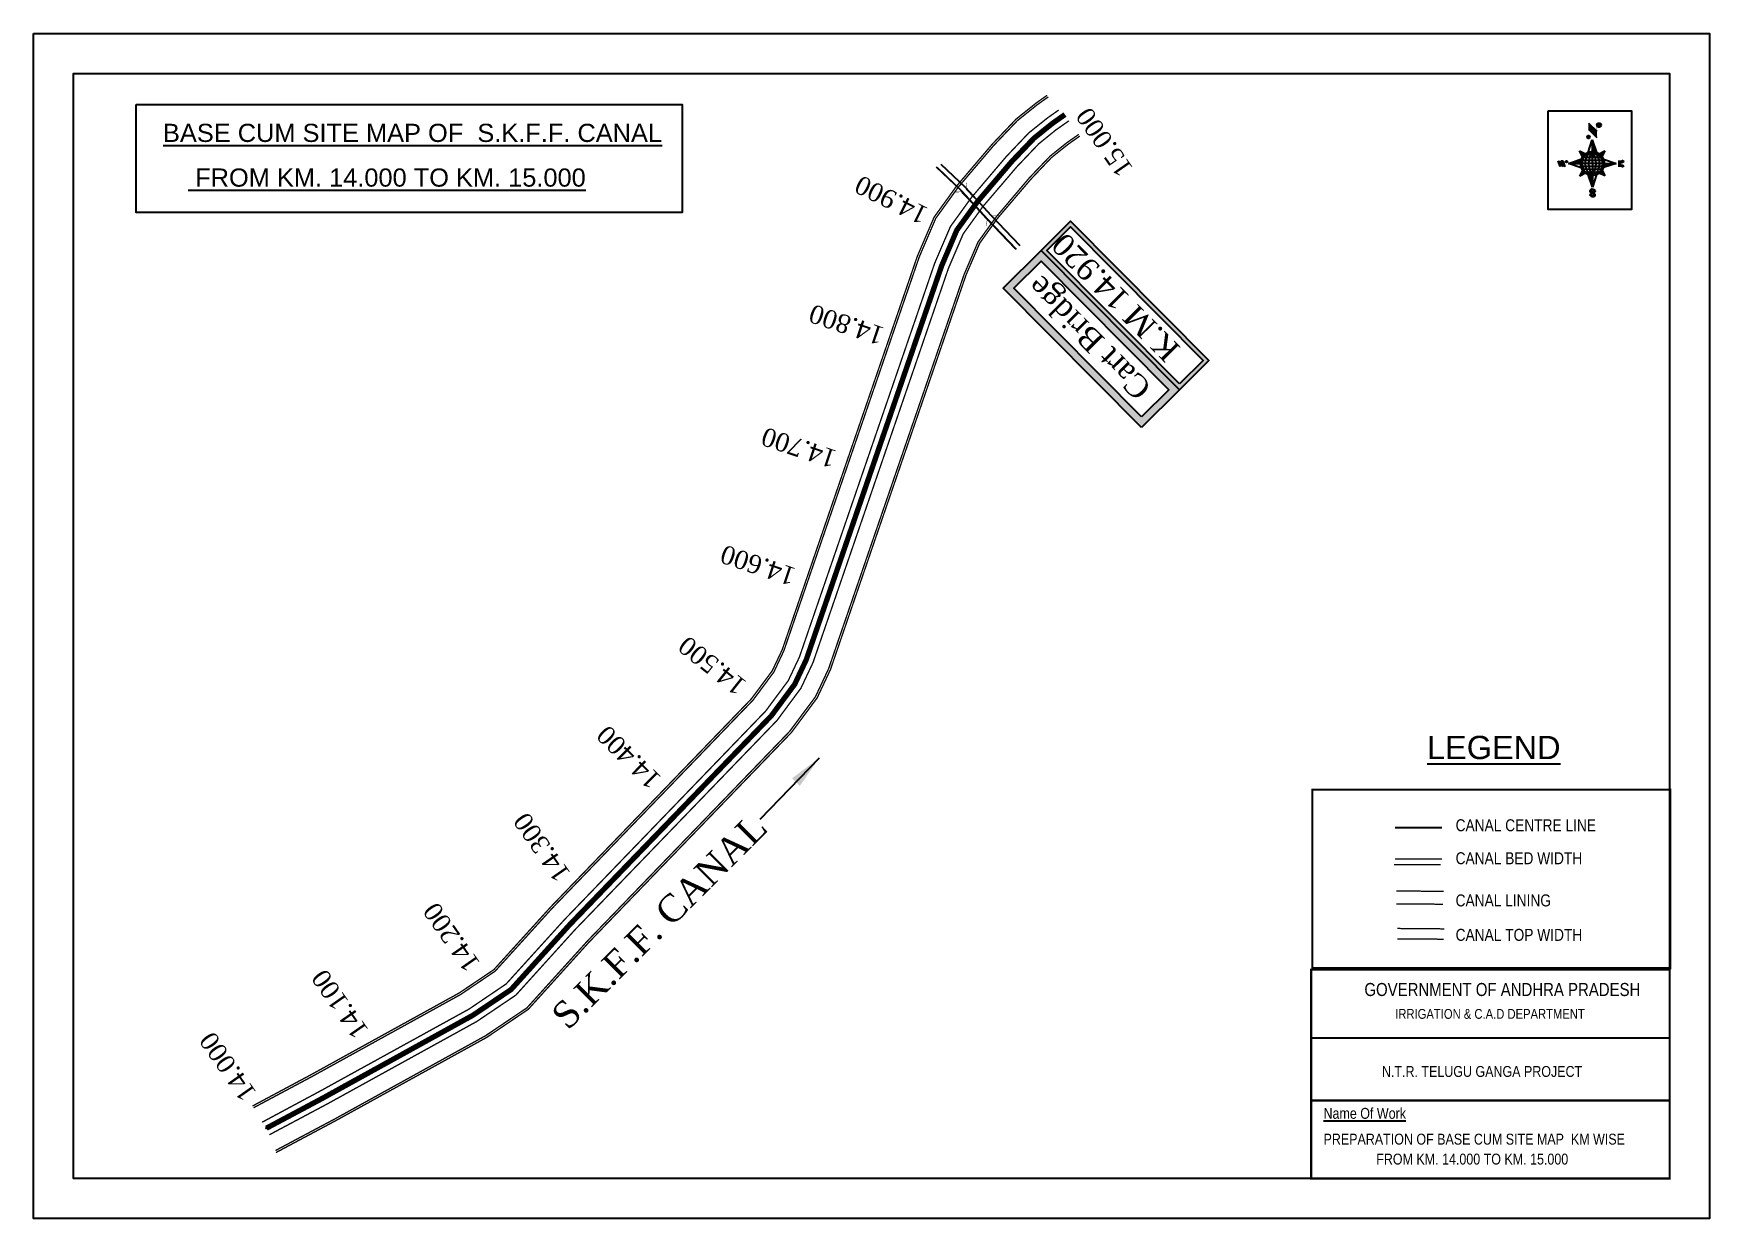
# Model space of a CAD drawing. Header units: inches. Extents: x 15 to 1275, y 7 to 898.
import ezdxf
from ezdxf.enums import TextEntityAlignment as Align

# ---------------------------------------------------------------- set-up
doc = ezdxf.new("R2010")
doc.units = ezdxf.units.IN
doc.header["$MEASUREMENT"] = 0
for name, color, linetype in [('AQUADUCT', 1, 'Continuous'), ('bed with', 5, 'Continuous'), ('BLOCK', 7, 'Continuous'), ('bord', 1, 'Continuous'), ('C LINE COO', 6, 'Continuous'), ('cahnige', 7, 'Continuous'), ('FRAME 025', 7, 'Continuous'), ('laying', 4, 'Continuous'), ('lining', 4, 'Continuous'), ('ROAD', 6, 'Continuous'), ('SLB', 11, 'Continuous'), ('TABLE', 7, 'Continuous'), ('TEXT', 7, 'Continuous'), ('TITLEBLOCK', 7, 'Continuous'), ('top of bund', 1, 'Continuous'), ('V', 6, 'Continuous'), ('ZSTU', 7, 'Continuous')]:
    doc.layers.add(name, color=color, linetype=linetype)
doc.styles.add('5mm', font='times.ttf', dxfattribs={"height": 3})
doc.styles.add('A', font='arial.ttf')
doc.styles.add('ARIALN', font='ARIALN.TTF')
doc.styles.get("Standard").update_dxf_attribs({"font": 'arial.ttf'})
doc.dimstyles.get("Standard").update_dxf_attribs({"dimtxt": 0.18, "dimasz": 0.18, "dimexe": 0.18, "dimexo": 0.0625, "dimgap": 0.09, "dimtad": 0, "dimtih": 1, "dimtoh": 1, "dimdec": 4, "dimzin": 0, "dimdsep": 46, "dimtxsty": 'Standard', "dimcen": 0.09, "dimadec": 0, "dimazin": 0, "dimtfac": 1, "dimtdec": 4, "dimtofl": 0, "dimtmove": 0, "dimatfit": 3, "dimfxl": 1, "dimtolj": 1, "dimtzin": 0, "dimarcsym": 0})
pattern_1 = [(267.297113149, (-8720374.938, 50637915.138), (10.5367255337, -0.497431438), [])]
pattern_2 = [(357.297113149, (-8720374.938, 50637915.138), (0.497431438, 10.5367255337), [])]

# ---------------------------------------------------------------- blocks, each defined once
blk = doc.blocks.new('FGDFGDFG6YURT')
at = {"layer": 'ROAD', "color": 1, "linetype": 'Continuous', "lineweight": 25}
for points in [[(386103.5, 1482907.4, 0), (386134.5, 1482913, 0), (386162.3, 1482917.4, 0), (386187, 1482923.1, 0)], [(386104.2, 1482903.5, 0), (386135.2, 1482909.2, 0), (386163.1, 1482913.6, 0), (386187.9, 1482919.3, 0)], [(386104.3, 1482907.7, 0), (386135.3, 1482913.3, 0), (386163.2, 1482917.7, 0), (386188, 1482923.4, 0)]]:
    blk.add_polyline3d(points, dxfattribs=at)
at = {"layer": 'SLB'}
for points, const_width in [([(386161.8, 1482917.9), (386162.2, 1482917.9), (386164.8, 1482922)], 0.3), ([(386134.6, 1482913.4), (386134.2, 1482913.4), (386130.6, 1482916.6)], 0.3), ([(386134.8, 1482908.7), (386134.5, 1482908.7), (386131.9, 1482904.6)], 0.3), ([(386134.6, 1482913.4), (386148.2, 1482915.4), (386161.8, 1482917.9)], 0.5), ([(386161.9, 1482914.1), (386148.3, 1482911.6), (386134.8, 1482908.7)], 0.5), ([(386162, 1482918.2), (386148.4, 1482915.7), (386134.9, 1482912.9)], 0.5), ([(386161.9, 1482914.1), (386162.2, 1482914), (386165.9, 1482910.9)], 0.3)]:
    blk.add_lwpolyline(points, dxfattribs=dict(at, const_width=const_width))
blk = doc.blocks.new('*X4')
at = {"color": 0, "linetype": 'Continuous'}
for p, q in [((6321.6, 240.5), (6322.3, 241.2)), ((6321.6, 240.3), (6322.3, 241)), ((6321.6, 240.1), (6322.3, 240.8)), ((6321.6, 239.9), (6322.4, 240.7)), ((6321.6, 239.8), (6322.4, 240.6)), ((6321.6, 239.6), (6322.5, 240.5)), ((6321.6, 239.4), (6322.5, 240.3)), ((6321.6, 239.2), (6322.6, 240.2)), ((6321.7, 239.1), (6322.6, 240.1)), ((6321.8, 240.8), (6322.4, 241.4)), ((6321.8, 239), (6322.7, 240)), ((6321.8, 239), (6322.8, 239.9)), ((6321.9, 238.9), (6322.9, 239.8)), ((6322, 238.8), (6323, 239.7)), ((6322.1, 241.3), (6322.4, 241.6)), ((6322.1, 238.7), (6323.1, 239.6)), ((6322.2, 238.6), (6323.1, 239.6)), ((6322.3, 238.5), (6323.2, 239.5)), ((6322.4, 238.5), (6323.3, 239.4)), ((6322.5, 238.4), (6323.4, 239.3)), ((6322.7, 238.4), (6323.6, 239.3)), ((6322.8, 238.3), (6323.7, 239.2)), ((6322.9, 238.3), (6323.8, 239.1)), ((6323.1, 238.2), (6323.9, 239.1)), ((6323.2, 238.2), (6324, 239)), ((6323.3, 238.2), (6324.2, 239)), ((6323.5, 238.1), (6324.3, 238.9)), ((6323.7, 238.1), (6324.4, 238.9)), ((6323.8, 238.1), (6324.6, 238.8)), ((6324.1, 238.2), (6324.7, 238.8)), ((6324.3, 238.3), (6324.9, 238.8)), ((6324.6, 238.3), (6325.1, 238.8)), ((6324.8, 238.4), (6325.2, 238.8)), ((6325.1, 238.5), (6325.4, 238.8)), ((6325.4, 238.6), (6325.6, 238.8))]:
    blk.add_line(p, q, dxfattribs=at)
blk = doc.blocks.new('*X3')
at = {"color": 0, "linetype": 'Continuous'}
for p, q in [((6324.4, 240.3), (6324.5, 240.4)), ((6324.6, 240.3), (6324.8, 240.5)), ((6324.7, 240.2), (6325, 240.5)), ((6324.8, 240.2), (6325.2, 240.6)), ((6325, 240.1), (6325.5, 240.6)), ((6325.1, 240.1), (6325.6, 240.6)), ((6325.2, 240), (6325.8, 240.6)), ((6325.3, 240), (6326, 240.6)), ((6325.4, 239.9), (6326.1, 240.6)), ((6325.5, 239.8), (6326.2, 240.5)), ((6325.6, 239.8), (6326.3, 240.5)), ((6325.7, 239.7), (6326.5, 240.4)), ((6325.9, 239.6), (6326.6, 240.3)), ((6326, 239.5), (6326.7, 240.3)), ((6326, 239.4), (6326.8, 240.2)), ((6326.1, 239.3), (6327, 240.2)), ((6326.2, 239.3), (6327.1, 240.1)), ((6326.3, 239.2), (6327.1, 240)), ((6326.4, 239.1), (6327.2, 239.9)), ((6326.5, 239), (6327.3, 239.8)), ((6326.5, 238.9), (6327.4, 239.7)), ((6326.6, 238.8), (6327.5, 239.6)), ((6326.7, 238.7), (6327.5, 239.5)), ((6326.8, 238.6), (6327.6, 239.4)), ((6326.8, 238.5), (6327.7, 239.3)), ((6326.8, 236.5), (6327.4, 237)), ((6326.9, 238.3), (6327.8, 239.2)), ((6326.9, 238.2), (6327.9, 239.1)), ((6326.9, 236.8), (6327.6, 237.4)), ((6327, 238.1), (6327.8, 239)), ((6327, 237.9), (6327.8, 238.8)), ((6327, 237.8), (6327.8, 238.6)), ((6327, 237.6), (6327.8, 238.4)), ((6327, 237.4), (6327.8, 238.2)), ((6327, 237.3), (6327.8, 238)), ((6327, 237.1), (6327.8, 237.9))]:
    blk.add_line(p, q, dxfattribs=at)
blk = doc.blocks.new('H')
at = {"layer": 'bord', "extrusion": (0.000427885, 0.004792, 0.999988)}
h = blk.add_hatch(dxfattribs=at)
h.set_pattern_fill('LINE', color=8, scale=84.387686, angle=-2.7029, style=0)
h.set_pattern_definition(pattern_2)
h.paths.add_polyline_path([(-492, 786, -0.090992), (-448, 775), (-486, 912)])
h = blk.add_hatch(dxfattribs=at)
h.set_pattern_fill('LINE', color=8, scale=84.387686, angle=-92.7029, style=0)
h.set_pattern_definition(pattern_1)
h.paths.add_polyline_path([(-625, 665, -0.090992), (-615, 710), (-751, 671)])
h = blk.add_hatch(dxfattribs=at)
h.set_pattern_fill('LINE', color=8, scale=84.387686, angle=-92.7029, style=0)
h.set_pattern_definition(pattern_1)
h.paths.add_polyline_path([(-246, 647), (-372, 653, -0.090992), (-382, 609)])
h = blk.add_hatch(dxfattribs=at)
h.set_pattern_fill('LINE', color=8, scale=84.387686, angle=-2.7029, style=0)
h.set_pattern_definition(pattern_2)
h.paths.add_polyline_path([(-504, 533, -0.090992), (-549, 543), (-510, 406)])
for p, q in [((-516, 1087, -1217), (-432, 994, -1217)), ((-538, 774, -1216), (-487, 906, -1216)), ((-519, 1020, -1217), (-435, 927, -1216)), ((-487, 906, -1216), (-493, 780, -1216)), ((-487, 906, -1216), (-448, 769, -1216)), ((-627, 794, -1216), (-567, 760, -1216)), ((-627, 794, -1216), (-584, 747, -1215)), ((-599, 731, -1215), (-627, 794, -1216)), ((-421, 753, -1216), (-359, 781, -1216)), ((-359, 781, -1216), (-405, 739, -1216)), ((-359, 781, -1216), (-392, 721, -1215)), ((-865, 701, -1215), (-847, 638, -1215)), ((-847, 700, -1215), (-829, 637, -1215)), ((-829, 699, -1215), (-811, 636, -1215)), ((-829, 699, -1215), (-811, 698, -1215)), ((-811, 698, -1215), (-794, 635, -1215)), ((-752, 665, -1215), (-615, 704, -1215)), ((-752, 665, -1215), (-625, 659, -1215)), ((-619, 614, -1215), (-752, 665, -1215)), ((-639, 526, -1214), (-606, 585, -1215)), ((-639, 526, -1214), (-593, 568, -1215)), ((-577, 553, -1215), (-639, 526, -1214)), ((-371, 513, -1214), (-431, 546, -1215)), ((-371, 513, -1214), (-414, 560, -1215)), ((-399, 576, -1215), (-371, 513, -1214)), ((-246, 641, -1215), (-383, 603, -1215)), ((-379, 693, -1215), (-246, 641, -1215)), ((-373, 647, -1215), (-246, 641, -1215)), ((-213, 669, -1215), (-217, 601, -1215)), ((-197, 600, -1215), (-194, 668, -1215)), ((-511, 400, -1214), (-549, 537, -1214)), ((-460, 533, -1215), (-511, 400, -1214)), ((-505, 527, -1214), (-511, 400, -1214))]:
    blk.add_line(p, q, dxfattribs=at)
at = {"layer": 'bord', "color": 8, "linetype": 'ByBlock', "extrusion": (0.000427885, 0.004792, 0.999988)}
for p, q in [((-386, 711, -1215), (-605, 722, -1215)), ((-411, 744, -1216), (-578, 752, -1216)), ((-493, 780, -1216), (-505, 527, -1214)), ((-373, 647, -1215), (-625, 659, -1215)), ((-378, 616, -1215), (-623, 628, -1215)), ((-375, 679, -1215), (-620, 691, -1215)), ((-392, 585, -1215), (-611, 595, -1215)), ((-420, 555, -1215), (-587, 562, -1215))]:
    blk.add_line(p, q, dxfattribs=at)
at = {"layer": 'bord', "extrusion": (0.000427885, 0.004792, 0.999988), "elevation": -1212}
for points, const_width in [([(-522, 960), (-516, 1093)], 1.61), ([(-434, 933), (-428, 1066)], 1.61), ([(-870, 707), (-846, 706)], 0.642), ([(-829, 643), (-855, 644)], 0.642), ([(-829, 643), (-821, 678)], 0.642), ([(-811, 642), (-784, 641)], 0.642), ([(-793, 641), (-782, 694)], 0.642), ([(-177, 605), (-226, 607)], 0.706), ([(-223, 676), (-174, 673)], 0.706), ([(-195, 645), (-185, 644)], 0.706)]:
    blk.add_lwpolyline(points, dxfattribs=dict(at, const_width=const_width))
for points, const_width in [([(-414, 1073, 1), (-398, 1058, 1)], 22.3), ([(-530, 950, 1), (-520, 939, 1)], 14.8), ([(-776, 697, 1), (-769, 690, 1)], 8.9), ([(-180, 618, 1), (-173, 611, 1)], 9.79), ([(-178, 667, 1), (-171, 660, 1)], 9.79), ([(-490, 362, 1), (-498, 369, 1)], 11.1), ([(-525, 322, 1), (-533, 329, 1)], 11.1)]:
    blk.add_lwpolyline(points, format="xyb", close=True, dxfattribs=dict(at, const_width=const_width))
for points in [[(-537, 317), (-531, 310), (-520, 307), (-505, 307), (-494, 310), (-486, 318), (-487, 326), (-491, 333), (-494, 336), (-503, 341), (-522, 347), (-530, 352), (-534, 355), (-537, 363), (-537, 373), (-530, 381), (-520, 384), (-504, 384), (-493, 380), (-487, 373)], [(-522, 348), (-526, 354), (-528, 361), (-528, 371), (-526, 375), (-521, 381), (-515, 384)], [(-505, 307), (-499, 312), (-497, 319), (-497, 327), (-501, 335), (-509, 343)]]:
    blk.add_lwpolyline(points, dxfattribs=at)
at = {"layer": 'bord', "extrusion": (0.000427885, 0.004792, 0.999988)}
for centre, radius in [((-406, 1065, -1212), 22.3), ((-525, 944, -1212), 14.8), ((-498, 659, -1212), 127), ((-773, 694, -1212), 8.9), ((-177, 615, -1212), 9.79), ((-174, 663, -1212), 9.79), ((-494, 365, -1212), 11.1), ((-529, 325, -1212), 11.1)]:
    blk.add_circle(centre, radius, dxfattribs=at)
at = {"layer": 'bord', "color": 8, "linetype": 'ByBlock', "extrusion": (0.000427885, 0.004792, 0.999988)}
for centre, radius, start, end in [((-482, 658, -1212), 128, 94.9254, 259.6691), ((-437, 656, -1212), 141, 113.2864, 241.308), ((-316, 651, -1212), 222, 142.5892, 212.0053), ((-560, 662, -1212), 141, 293.2864, 61.308), ((-681, 668, -1212), 222, 322.5892, 32.0053), ((-515, 660, -1212), 128, 274.9254, 79.6691)]:
    blk.add_arc(centre, radius, start, end, dxfattribs=at)
at = {"layer": 'bord', "extrusion": (0.000427885, 0.004792, 0.999988)}
for points in [[(-516, 1093, -1212), (-431, 1000, -1212), (-519, 1026, -1212), (-434, 933, -1212)], [(-864, 707, -1212), (-846, 706, -1212), (-846, 644, -1212), (-829, 643, -1212)], [(-829, 705, -1212), (-811, 704, -1212), (-811, 642, -1212), (-793, 641, -1212)], [(-193, 674, -1212), (-197, 606, -1212), (-213, 675, -1212), (-216, 607, -1212)]]:
    blk.add_solid(points, dxfattribs=at)
at = {"layer": 'bord', "extrusion": (0.000427885, 0.004792, 0.999988), "xscale": 7.977342409717546, "yscale": 7.977342408231451, "zscale": 7.977342408476333, "rotation": 138.0840426661453}
for name, p in [('*X3', (38301, -31929, -1212)), ('*X4', (38314, -31951, -1212))]:
    blk.add_blockref(name, p, dxfattribs=at)
blk = doc.blocks.new('KKKK')
at = {"layer": 'cahnige', "color": 1, "style": '5mm'}
blk.add_text('S.K.F.F. CANAL', height=20, rotation=19.1758, dxfattribs=at).set_placement((317677.4, 1602113.8))
at = {"layer": 'ZSTU', "color": 1}
blk.add_leader([(317936.6, 1602216.4), (317876.5, 1602194.2)], dimstyle='Standard', override={"dimasz": 25, "dimgap": 0.09, "dimtad": 0}, dxfattribs=at)

msp = doc.modelspace()

# ---------------------------------------------------------------- hatches: boundary and pattern name
at = {"layer": 'C LINE COO'}
h = msp.add_hatch(color=200, dxfattribs=at)
h.paths.add_polyline_path([(876.1, 634.6), (776.4, 735), (794.2, 752.7), (894, 652.3)], flags=16)
h.paths.add_polyline_path([(876.1, 630.3), (772.1, 735), (794.2, 757), (898.2, 652.3)])
h = msp.add_hatch(color=135, dxfattribs=at)
h.set_gradient(color1=(141, 177, 78), color2=(107, 135, 59), one_color=1, tint=0.38)
h.paths.add_polyline_path([(847.6, 610), (751.6, 706.6), (772.1, 726.9), (868, 630.3)], flags=16)
h.paths.add_polyline_path([(847.6, 601.9), (743.5, 706.6), (772.1, 735), (876.1, 630.3)])

# ---------------------------------------------------------------- linework, layer by layer
at = {"linetype": 'ByBlock'}
for points in [[(14.6, 898.1), (1274.6, 898.1), (1274.6, 7.1), (14.6, 7.1)], [(1244.6, 37.1), (44.6, 37.1), (44.6, 868.1), (1244.6, 868.1)]]:
    msp.add_lwpolyline(points, close=True, dxfattribs=at)
at = {"linetype": 'ByBlock', "elevation": -0.1}
msp.add_lwpolyline([(1153.3, 839.9), (1216, 839.9), (1216, 765.8), (1153.3, 765.8)], close=True, dxfattribs=at)
at = {"layer": 'bed with', "const_width": 1}
for points in [[(785.3, 840.6), (776.8, 834.6), (762.8, 823.4), (745.8, 805.5), (719.6, 774.7), (703.9, 753), (692.1, 725.5), (629.6, 543.5), (590.4, 429.4), (582, 411.6), (565.1, 388.8), (413.7, 231.8), (369.9, 183.5), (342, 164.6), (229.8, 102.8), (186.4, 79.5)], [(793, 832.5), (783.4, 825.8), (770.3, 815.2), (754, 798.1), (728.2, 767.9), (713.5, 747.5), (702.4, 721.6), (640, 539.9), (600.6, 425.2), (591.5, 405.9), (573.5, 381.6), (421.7, 224.3), (377.2, 175.1), (347.7, 155.2), (235.1, 93.1), (191.9, 70.1)], [(1073.5, 277.5), (1070.4, 277.5), (1038.2, 277.5)], [(1072.4, 273.1), (1070.3, 273.1), (1037.5, 273.1), (1037.3, 273.1)]]:
    msp.add_lwpolyline(points, dxfattribs=at)
at = {"layer": 'BLOCK', "color": 4}
for p in [(711.2, 753.6), (675.9, 661.2), (643.6, 567.5), (611.5, 473.7), (569.2, 385.1), (500.4, 313.7), (431.5, 242.4), (362.4, 171.8), (276.6, 122.3), (189.5, 75)]:
    msp.add_point(p, dxfattribs=at)
at = {"layer": 'C LINE COO', "const_width": 4}
msp.add_lwpolyline([(790, 837.2), (780.1, 830.2), (766.6, 819.3), (749.9, 801.8), (723.9, 771.3), (708.7, 750.3), (697.3, 723.5), (634.8, 541.7), (595.5, 427.3), (586.8, 408.8), (569.3, 385.2), (417.7, 228.1), (373.6, 179.3), (344.8, 159.9), (232.5, 97.9), (189.6, 75)], dxfattribs=at)
at = {"layer": 'C LINE COO', "color": 105}
for points in [[(847.6, 601.9), (743.5, 706.6), (772.1, 735), (876.1, 630.3)], [(847.6, 610), (751.6, 706.6), (772.1, 726.9), (868, 630.3)]]:
    msp.add_lwpolyline(points, close=True, dxfattribs=at)
at = {"layer": 'C LINE COO'}
msp.add_point((722.8, 769.8), dxfattribs=at)
at = {"layer": 'FRAME 025', "lineweight": -3, "const_width": 1.64}
for points in [[(976, 329.6), (1245.1, 329.6), (1245.1, 195.3), (976, 195.3)], [(975.1, 194.2), (1244.6, 194.2), (1244.6, 37.1), (975.1, 37.1)]]:
    msp.add_lwpolyline(points, close=True, dxfattribs=at)
for points in [[(975.1, 142.9), (1244.6, 142.9)], [(975.1, 95.8), (1244.6, 95.8)], [(975.1, 37.1), (1244.6, 37.1)]]:
    msp.add_lwpolyline(points, dxfattribs=at)
at = {"layer": 'lining', "const_width": 1}
for points in [[(777.5, 850.5), (769.2, 844.6), (754.3, 832.7), (736.4, 813.9), (709.7, 782.5), (692.9, 759.2), (680.4, 730), (617.7, 547.6), (578.7, 434.1), (571.2, 418.1), (555.5, 396.9), (404.5, 240.4), (361.6, 193.1), (335.4, 175.4), (223.8, 113.8), (180, 90.4)], [(800.4, 822.3), (791, 815.7), (778.8, 805.9), (763.3, 789.7), (738.2, 760.1), (724.6, 741.3), (714.2, 717), (651.9, 535.8), (612.3, 420.5), (602.4, 399.4), (583.1, 373.5), (430.9, 215.7), (385.5, 165.5), (354.3, 144.5), (241.1, 82), (196.4, 58.2)], [(1039.2, 253.4), (1063.9, 253.2), (1074.6, 253.1)], [(1039.2, 243.7), (1066, 243.5), (1074.1, 243.4)]]:
    msp.add_lwpolyline(points, dxfattribs=at)
at = {"layer": 'top of bund', "color": 1, "const_width": 1}
for points in [[(776.6, 851.7), (768.3, 845.8), (753.3, 833.8), (735.3, 814.9), (708.5, 783.4), (691.6, 760), (679, 730.6), (616.3, 548.1), (577.4, 434.7), (569.9, 418.9), (554.3, 397.9), (403.4, 241.4), (360.6, 194.2), (334.6, 176.7), (223.1, 115.2), (179.2, 91.7)], [(801.1, 821), (791.9, 814.5), (779.8, 804.8), (764.5, 788.7), (739.3, 759.2), (725.9, 740.5), (715.6, 716.5), (653.3, 535.3), (613.7, 419.9), (603.7, 398.6), (584.3, 372.5), (432, 214.7), (386.5, 164.4), (355.1, 143.2), (241.8, 80.7), (196.8, 56.7)]]:
    msp.add_lwpolyline(points, dxfattribs=at)
at = {"layer": 'top of bund', "const_width": 1}
for points in [[(1039.8, 225.2), (1064.3, 225), (1075.2, 224.9)], [(1074.7, 217.1), (1066.8, 217.2), (1039.9, 217.4)]]:
    msp.add_lwpolyline(points, dxfattribs=at)
at = {"layer": 'V', "color": 6, "const_width": 0.229}
msp.add_lwpolyline([(1073.4, 301.1), (1070.8, 301.1), (1038.2, 301.1)], dxfattribs=at)
at = {"layer": 'V', "color": 6}
msp.add_lwpolyline([(1038.2, 301.1), (1073.4, 301.1)], dxfattribs=at)
at = {"layer": 'ZSTU'}
msp.add_lwpolyline([(91.8, 844.7), (502.2, 844.7), (502.2, 763.5), (91.8, 763.5)], close=True, dxfattribs=at)
at = {"layer": 'ZSTU', "color": 200}
for points in [[(876.1, 630.3), (772.1, 735), (794.2, 757), (898.2, 652.3)], [(876.1, 634.6), (776.4, 735), (794.2, 752.7), (894, 652.3)]]:
    msp.add_lwpolyline(points, close=True, dxfattribs=at)

# ---------------------------------------------------------------- block references
at = {"layer": 'AQUADUCT', "color": 1, "xscale": 0.0703495379661093, "yscale": 0.07034953800030053, "zscale": 0.07034953795990817, "rotation": 3.078330607406165}
msp.add_blockref('H', (1224, 756.4, 85.4), dxfattribs=at)
at = {"layer": 'laying', "color": 1, "linetype": 'ByBlock', "rotation": 123.4282878360368}
msp.add_blockref('FGDFGDFG6YURT', (1451054, 495426.2), dxfattribs=at)
at = {"layer": 'ZSTU', "rotation": 25.80325092490786}
msp.add_blockref('KKKK', (411784.9, -1580504.8), dxfattribs=at)

# ---------------------------------------------------------------- texts
at = {"layer": 'cahnige', "style": '5mm'}
for s, rotation, p in [('15.000', 124.8884, (841.7, 796.6)), ('14.900', 153.599, (688.3, 766.3)), ('14.800', 161.4625, (655.3, 676.5)), ('14.700', 161.4625, (619.5, 584)), ('14.600', 161.4625, (588.7, 495.6)), ('14.500', 141.5287, (551.6, 410.1)), ('14.400', 135.1794, (487.3, 338.4)), ('14.300', 124.8884, (418.8, 266.4)), ('14.200', 124.8884, (350.9, 198.8)), ('14.100', 124.8884, (267, 148.5)), ('14.000', 124.8884, (182.7, 101.5))]:
    msp.add_text(s, height=13.88, rotation=rotation, dxfattribs=at).set_placement(p)
at = {"layer": 'TABLE', "extrusion": (0.000201441, 0.004807, 0.999988), "style": 'A'}
msp.add_text('%%ULEGEND', height=17.48, rotation=359.9999, dxfattribs=at).set_placement((1112.4, 361.3, 2), align=Align.MIDDLE)
at = {"layer": 'TEXT', "color": 6}
for s, p in [('%%UBASE CUM SITE MAP OF  S.K.F.F. CANAL', (111.9, 816.6)), ('%%U FROM KM. 14.000 TO KM. 15.000', (130.8, 783))]:
    msp.add_text(s, height=13.655, dxfattribs=at).set_placement(p)
at = {"layer": 'TITLEBLOCK', "extrusion": (0.000201441, 0.004807, 0.999988), "style": 'ARIALN'}
for s, height, p in [('CANAL CENTRE LINE', 9.013, (1083.7, 298.3, 1.7)), ('CANAL BED WIDTH', 9.013, (1083.7, 273.5, 1.5)), ('CANAL LINING', 9.013, (1083.7, 241.8, 1.4)), ('CANAL TOP WIDTH', 9.013, (1083.7, 215.9, 1.3)), ('GOVERNMENT OF ANDHRA PRADESH ', 9.822, (1015.1, 174.4, -0.2)), ('IRRIGATION & C.A.D DEPARTMENT', 7.366, (1038.3, 157.3, -0.2)), ('N.T.R. TELUGU GANGA PROJECT', 8.185, (1028.3, 113.6, -0.2)), ('%%UName Of Work', 8.185, (984.4, 82.1, -0.4)), ('PREPARATION OF BASE CUM SITE MAP  KM WISE', 8.185, (984.4, 62.7, -0.4))]:
    msp.add_text(s, height=height, rotation=359.9999, dxfattribs=at).set_placement(p)
at = {"layer": 'TITLEBLOCK', "style": 'ARIALN'}
msp.add_text(' FROM KM. 14.000 TO KM. 15.000', height=8.185, rotation=359.9999, dxfattribs=at).set_placement((1021.4, 47.7))
at = {"layer": 'ZSTU', "style": '5mm'}
for s, height, p in [('K.M 14.920', 16.84, (877.6, 661.8)), ('Cart Bridge', 16.843, (856.1, 632.8))]:
    msp.add_text(s, height=height, rotation=134.8111, dxfattribs=at).set_placement(p)

doc.saveas('drawing.dxf')
